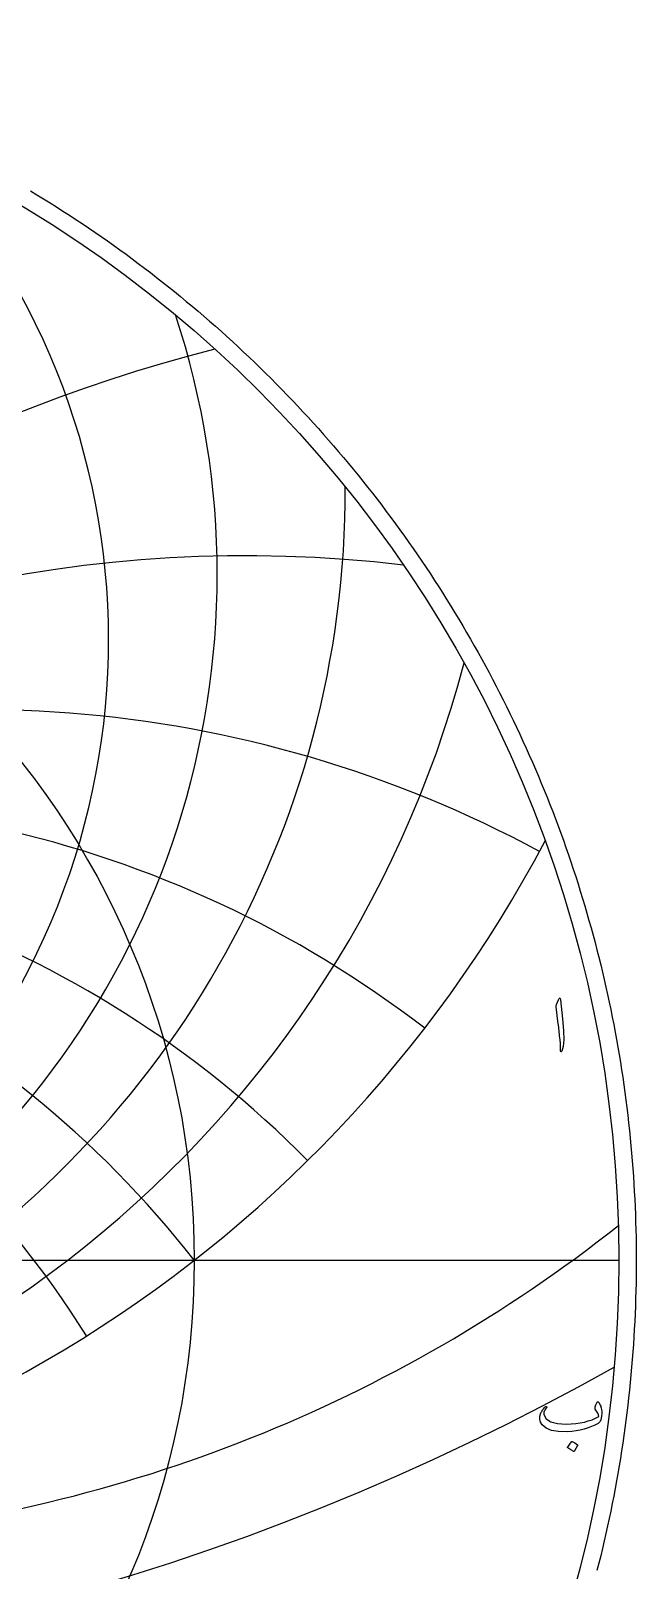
# Model space of a CAD drawing. Header units: millimetres. Extents: x -59 to 59, y -59 to 61.
# Drawn here: x 30.5 to 59.3, y -14.7 to 58.5 of the extents above; entities that cross this region are included whole.
import ezdxf

# ---------------------------------------------------------------- set-up
doc = ezdxf.new("R2010")
doc.units = ezdxf.units.MM
for name, color, linetype in [('CUT_OUTER', 1, 'Continuous'), ('ENGRAVE', 7, 'Continuous'), ('ENGRAVE_FINE', 8, 'Continuous'), ('TEXT', 5, 'Continuous')]:
    doc.layers.add(name, color=color, linetype=linetype)

msp = doc.modelspace()

# ---------------------------------------------------------------- linework, layer by layer
at = {"layer": 'CUT_OUTER'}
msp.add_lwpolyline([(30.4991, 50.8847), (30.8108, 50.6967), (31.1213, 50.5066), (31.4306, 50.3147), (31.7387, 50.1209), (32.0457, 49.9252), (32.3514, 49.7277), (32.6559, 49.5282), (32.9592, 49.3269), (33.2612, 49.1238), (33.562, 48.9188), (33.8616, 48.7119), (34.1598, 48.5032), (34.4568, 48.2927), (34.7525, 48.0804), (35.0468, 47.8662), (35.3399, 47.6503), (35.6316, 47.4325), (35.9219, 47.213), (36.211, 46.9917), (36.4986, 46.7687), (36.7849, 46.5438), (37.0698, 46.3172), (37.3533, 46.0889), (37.6354, 45.8588), (37.9161, 45.6271), (38.1953, 45.3935), (38.4731, 45.1583), (38.7495, 44.9214), (39.0244, 44.6828), (39.2978, 44.4425), (39.5698, 44.2006), (39.8402, 43.9569), (40.1092, 43.7116), (40.3767, 43.4647), (40.6426, 43.2161), (40.907, 42.966), (41.1699, 42.7141), (41.4312, 42.4607), (41.6909, 42.2057), (41.9491, 41.9491), (42.2057, 41.6909), (42.4607, 41.4312), (42.7141, 41.1699), (42.966, 40.907), (43.2161, 40.6426), (43.4647, 40.3767), (43.7116, 40.1092), (43.9569, 39.8402), (44.2006, 39.5698), (44.4425, 39.2978), (44.6828, 39.0244), (44.9214, 38.7495), (45.1583, 38.4731), (45.3935, 38.1953), (45.6271, 37.9161), (45.8588, 37.6354), (46.0889, 37.3533), (46.3172, 37.0698), (46.5438, 36.7849), (46.7687, 36.4986), (46.9917, 36.211), (47.213, 35.9219), (47.4325, 35.6316), (47.6503, 35.3399), (47.8662, 35.0468), (48.0804, 34.7525), (48.2927, 34.4568), (48.5032, 34.1598), (48.7119, 33.8616), (48.9188, 33.562), (49.1238, 33.2612), (49.3269, 32.9592), (49.5282, 32.6559), (49.7277, 32.3514), (49.9252, 32.0457), (50.1209, 31.7387), (50.3147, 31.4306), (50.5066, 31.1213), (50.6967, 30.8108), (50.8847, 30.4991), (51.0709, 30.1863), (51.2552, 29.8724), (51.4375, 29.5574), (51.6179, 29.2412), (51.7964, 28.9239), (51.9729, 28.6056), (52.1474, 28.2861), (52.32, 27.9656), (52.4906, 27.6441), (52.6592, 27.3215), (52.8259, 26.9978), (52.9905, 26.6732), (53.1532, 26.3475), (53.3139, 26.0209), (53.4725, 25.6933), (53.6292, 25.3647), (53.7838, 25.0352), (53.9364, 24.7047), (54.087, 24.3733), (54.2355, 24.0409), (54.382, 23.7077), (54.5264, 23.3736), (54.6688, 23.0386), (54.8092, 22.7027), (54.9474, 22.366), (55.0836, 22.0284), (55.2177, 21.69), (55.3498, 21.3508), (55.4798, 21.0108), (55.6076, 20.6699), (55.7334, 20.3283), (55.8571, 19.986), (55.9787, 19.6429), (56.0982, 19.299), (56.2155, 18.9545), (56.3308, 18.6092), (56.4439, 18.2632), (56.5549, 17.9165), (56.6637, 17.5692), (56.7705, 17.2211), (56.8751, 16.8725), (56.9775, 16.5232), (57.0779, 16.1733), (57.176, 15.8227), (57.272, 15.4716), (57.3659, 15.1199), (57.4576, 14.7676), (57.5471, 14.4148), (57.6345, 14.0614), (57.7197, 13.7075), (57.8027, 13.3531), (57.8835, 12.9982), (57.9622, 12.6428), (58.0387, 12.2869), (58.113, 11.9305), (58.1851, 11.5737), (58.255, 11.2165), (58.3227, 10.8588), (58.3883, 10.5008), (58.4516, 10.1423), (58.5127, 9.7835), (58.5717, 9.4243), (58.6284, 9.0647), (58.6829, 8.7048), (58.7352, 8.3446), (58.7853, 7.984), (58.8332, 7.6232), (58.8788, 7.262), (58.9223, 6.9006), (58.9635, 6.5389), (59.0025, 6.177), (59.0393, 5.8149), (59.0739, 5.4525), (59.1062, 5.0899), (59.1364, 4.7272), (59.1643, 4.3642), (59.1899, 4.0011), (59.2134, 3.6379), (59.2346, 3.2745), (59.2535, 2.9109), (59.2703, 2.5473), (59.2848, 2.1836), (59.2971, 1.8198), (59.3071, 1.4559), (59.3149, 1.092), (59.3205, 0.728), (59.3239, 0.364), (59.325, 0), (59.3239, -0.364), (59.3205, -0.728), (59.3149, -1.092), (59.3071, -1.4559), (59.2971, -1.8198), (59.2848, -2.1836), (59.2703, -2.5473), (59.2535, -2.9109), (59.2346, -3.2745), (59.2134, -3.6379), (59.1899, -4.0011), (59.1643, -4.3642), (59.1364, -4.7272), (59.1062, -5.0899), (59.0739, -5.4525), (59.0393, -5.8149), (59.0025, -6.177), (58.9635, -6.5389), (58.9223, -6.9006), (58.8788, -7.262), (58.8332, -7.6232), (58.7853, -7.984), (58.7352, -8.3446), (58.6829, -8.7048), (58.6284, -9.0647), (58.5717, -9.4243), (58.5127, -9.7835), (58.4516, -10.1423), (58.3883, -10.5008), (58.3227, -10.8588), (58.255, -11.2165), (58.1851, -11.5737), (58.113, -11.9305), (58.0387, -12.2869), (57.9622, -12.6428), (57.8835, -12.9982), (57.8027, -13.3531), (57.7197, -13.7075), (57.6345, -14.0614), (57.5471, -14.4148), (57.4576, -14.7676)], dxfattribs=at)
at = {"layer": 'ENGRAVE'}
msp.add_lwpolyline([(-58.5, 0), (58.5, 0)], dxfattribs=at)
for radius in [58.5, 38.2935]:
    msp.add_circle((0, 0), radius, dxfattribs=at)
for centre, radius, start, end in [((0, 29.5146), 34.2165, 136.887687, 43.112313), ((0, 32.6337), 39.3859, 161.726, 18.274), ((0, 36.6399), 45.4807, 179.806229, 0.193771), ((0, 41.8996), 52.8801, 194.768857, 345.231143), ((0, 49.0134), 62.1989, 207.85457, 332.14543), ((0, -29.9181), 48.5951, 38, 142), ((0, -29.9181), 48.5951, 38, 142), ((15.1285, 56.4602), 69.8786, 275.104441, 308.340697)]:
    msp.add_arc(centre, radius, start, end, dxfattribs=at)
at = {"layer": 'ENGRAVE_FINE'}
for centre, radius, start, end in [((57.9134, -29.9181), 75.6006, 104.268093, 165.713299), ((57.9134, -29.9181), 75.6006, 104.268093, 165.713299), ((40.7762, -29.9181), 63.4364, 83.232526, 161.756591), ((40.7762, -29.9181), 63.4364, 83.232526, 161.756591), ((28.0564, -29.9181), 56.1128, 61.623102, 157.512647), ((28.0564, -29.9181), 56.1128, 61.623102, 157.512647), ((17.6872, -29.9181), 51.7139, 52.371378, 152.889292), ((17.6872, -29.9181), 51.7139, 52.371378, 152.889292), ((-8.5686, -29.9181), 49.3448, 32.230674, 135.378051), ((-8.5686, -29.9181), 49.3448, 32.230674, 135.378051), ((8.5686, -29.9181), 49.3448, 44.621949, 147.769326), ((8.5686, -29.9181), 49.3448, 44.621949, 147.769326), ((0, 98.4061), 118.7671, 240.613342, 299.386658)]:
    msp.add_arc(centre, radius, start, end, dxfattribs=at)
at = {"layer": 'TEXT'}
for points in [[(55.6278, 12.3912), (55.6631, 12.4595), (55.6914, 12.4835), (55.7129, 12.4632), (55.7274, 12.3986), (55.8123, 11.4945), (55.8628, 10.9395), (55.8741, 10.4962), (55.8462, 10.1646), (55.7791, 9.9445), (55.7669, 9.9265), (55.756, 9.9168), (55.7466, 9.9155), (55.7385, 9.9224), (55.732, 9.9332), (55.7274, 9.9473), (55.7247, 9.9646), (55.7237, 9.9851), (55.7237, 10.1449), (55.7163, 10.3145), (55.7016, 10.4937), (55.6794, 10.6826), (55.6746, 10.7319), (55.6601, 10.8653), (55.6359, 11.0825), (55.6019, 11.3837), (55.5208, 12.0517), (55.5189, 12.0872), (55.5208, 12.12), (55.5263, 12.1499), (55.5355, 12.1772)], [(57.5307, -6.7573), (57.5555, -6.7885), (57.5783, -6.8228), (57.5989, -6.8604), (57.6175, -6.9013), (57.634, -6.9451), (57.6484, -6.9917), (57.6607, -7.041), (57.671, -7.0932), (57.6844, -7.1979), (57.6876, -7.3017), (57.6807, -7.4045), (57.6636, -7.5065), (57.6378, -7.5973), (57.6045, -7.6707), (57.564, -7.7265), (57.516, -7.7648), (57.3638, -7.8453), (57.2023, -7.917), (57.0316, -7.98), (56.8517, -8.0342), (56.6626, -8.0792), (56.4642, -8.1145), (56.2567, -8.1401), (56.0399, -8.156), (55.6335, -8.1518), (55.2999, -8.0951), (55.0393, -7.9858), (54.8516, -7.8238), (54.7745, -7.6972), (54.739, -7.5609), (54.745, -7.4149), (54.7925, -7.2592), (54.8086, -7.2257), (54.8271, -7.1914), (54.8482, -7.1565), (54.8719, -7.1208), (54.898, -7.0845), (54.9268, -7.0475), (54.958, -7.0098), (54.9918, -6.9714), (55.0031, -6.9605), (55.0149, -6.9538), (55.0271, -6.9513), (55.0398, -6.9529), (55.0483, -6.9562), (55.0555, -6.9622), (55.0612, -6.9709), (55.0656, -6.9824), (55.0677, -6.9933), (55.0665, -7.0037), (55.0621, -7.0136), (55.0545, -7.023), (55.0229, -7.0606), (54.9946, -7.0996), (54.9694, -7.14), (54.9475, -7.1817), (54.9325, -7.2216), (54.9245, -7.2601), (54.9233, -7.2973), (54.9291, -7.333), (55.0444, -7.5418), (55.2612, -7.6882), (55.5795, -7.7724), (55.9993, -7.7943), (56.23, -7.7854), (56.4499, -7.7662), (56.659, -7.7365), (56.8573, -7.6965), (57.0449, -7.6461), (57.2221, -7.5854), (57.389, -7.5142), (57.5455, -7.4327), (57.5303, -7.3566), (57.4957, -7.2721), (57.4417, -7.1794), (57.3684, -7.0784), (57.3661, -7.0687), (57.3665, -7.0507), (57.3698, -7.0244), (57.3757, -6.9898), (57.3774, -6.9864), (57.3785, -6.9834), (57.3792, -6.9808), (57.3794, -6.9788), (57.3914, -6.9317), (57.409, -6.8791), (57.432, -6.821), (57.4606, -6.7573), (57.4733, -6.738), (57.4892, -6.7315), (57.5084, -6.738), (57.5307, -6.7573)], [(56.2428, -8.6357), (56.2474, -8.6311), (56.2539, -8.6283), (56.2622, -8.6274), (56.2723, -8.6283), (56.3441, -8.6574), (56.4117, -8.6929), (56.4751, -8.7349), (56.5344, -8.7833), (56.5401, -8.7907), (56.5427, -8.7981), (56.542, -8.8055), (56.538, -8.8128), (56.3646, -9.0933), (56.3581, -9.1), (56.3498, -9.1016), (56.3397, -9.0982), (56.3277, -9.0896), (56.3173, -9.0822), (56.3009, -9.0712), (56.2786, -9.0564), (56.2502, -9.038), (56.2154, -9.0158), (56.1736, -8.99), (56.125, -8.9605), (56.0694, -8.9272), (56.062, -8.9217), (56.0583, -8.9162), (56.0583, -8.9106), (56.062, -8.9051)]]:
    msp.add_lwpolyline(points, close=True, dxfattribs=at)

doc.saveas('drawing.dxf')
